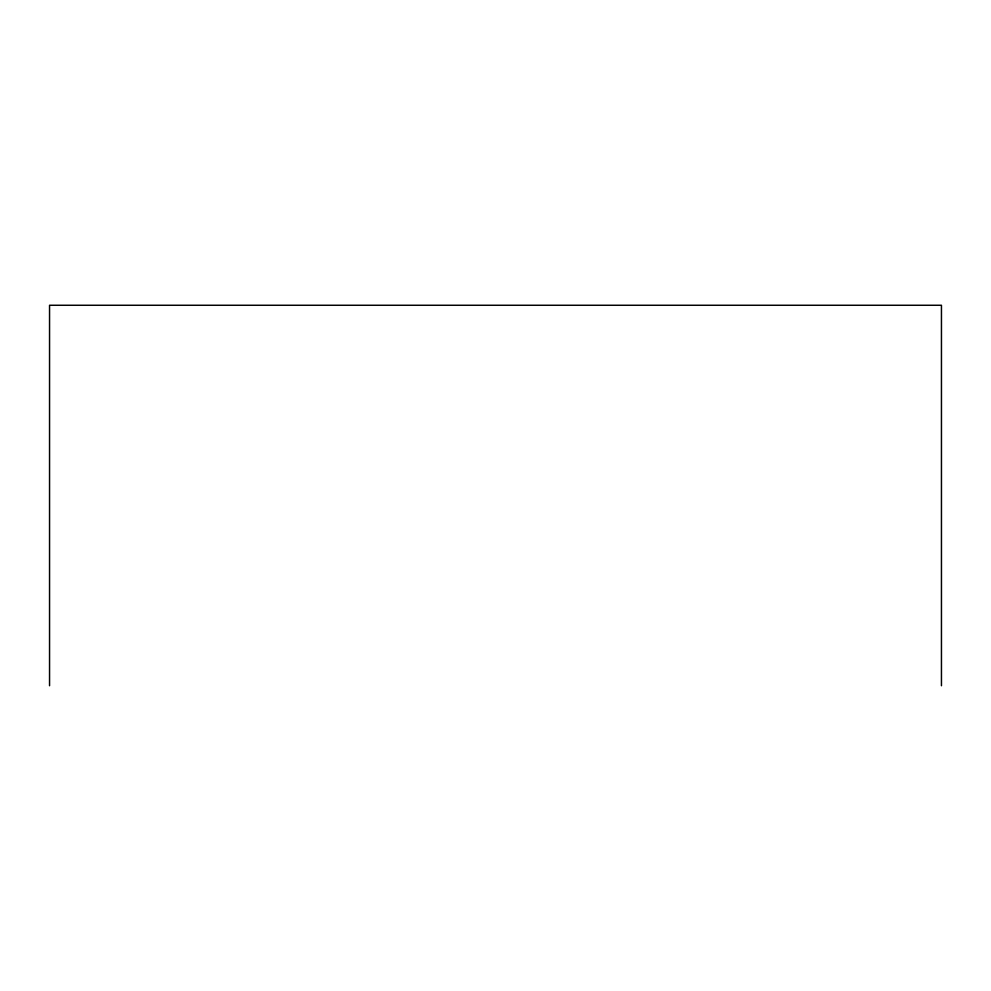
<?xml version="1.0" encoding="UTF-8"?>
<svg xmlns="http://www.w3.org/2000/svg" width="991" height="991" viewBox="0 0 991 991"><rect width="100%" height="100%" fill="white"/><g stroke="black" fill="none" stroke-linecap="round" stroke-linejoin="round"><path stroke-width="1.49" d="M941.45 685.735L941.45 305.265L49.55 305.265L49.55 685.735"/></g></svg>
